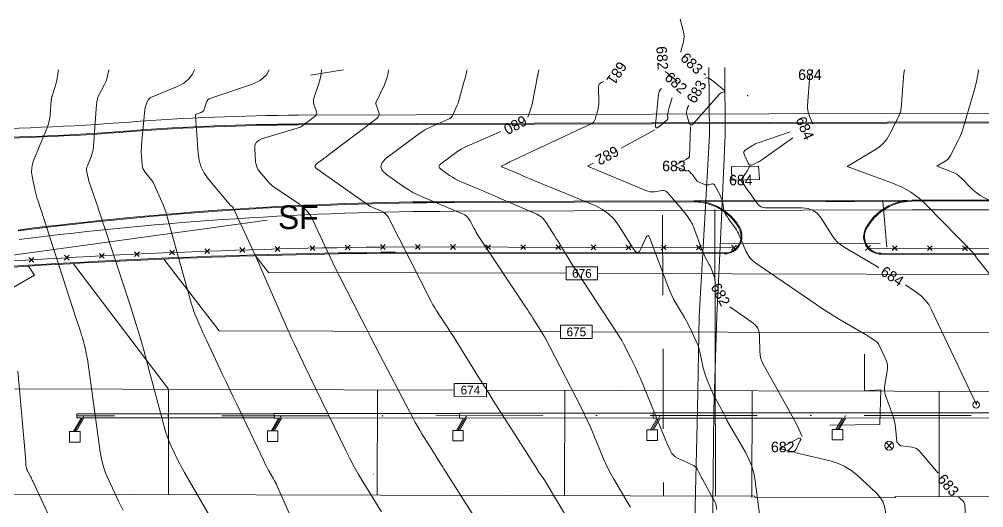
# Model space of a CAD drawing. Extents: x 9956 to 12723, y 9559 to 10903.
# Drawn here: x 10478 to 11028, y 10624 to 10902 of the extents above; entities that cross this region are included whole.
import ezdxf
from ezdxf.enums import TextEntityAlignment as Align

# ---------------------------------------------------------------- set-up
doc = ezdxf.new("R2010")
doc.units = 0
doc.header["$MEASUREMENT"] = 0
for name, pattern in [('DGN Style 2', [76.173222, 45.703933, -30.469289]), ('DGN Style 4', [121.953328, 60.938578, -30.469289, 0.076173, -30.469289]), ('DGN Style 6', [144.881468, 0.076173, -30.469289, 53.321255, -30.469289, 0.076173, -30.469289]), ('DGN Style 7', [152.346444, 68.5559, -30.469289, 22.851967, -30.469289])]:
    doc.linetypes.add(name, pattern=pattern)
for name, color, linetype, lineweight in [('A-DOOR-IDEN', 7, 'Continuous', 0), ('A-SITE-CARS', 7, 'Continuous', 0), ('A-SITE-FENC', 7, 'Continuous', 0), ('A-SITE-PLAY', 7, 'Continuous', 0), ('A-SITE-WALK', 7, 'Continuous', 0), ('A-SITE-WATR', 7, 'Continuous', 0), ('A-SPOT', 7, 'Continuous', 0), ('G-ANNO-BRDR', 7, 'Continuous', 0), ('G-ANNO-INFO', 7, 'Continuous', 0), ('G-ANNO-MLIN', 7, 'Continuous', 0), ('Level 10', 7, 'Continuous', 0), ('P-ESMT', 7, 'Continuous', 0), ('P-PVMT', 7, 'Continuous', 0), ('P-PVMT-JB', 7, 'Continuous', 0), ('PROJECT AREA', 7, 'Continuous', 0)]:
    doc.layers.add(name, color=color, linetype=linetype, lineweight=lineweight)
doc.styles.add('Style-Font 001', font='Font 001.shx')
doc.styles.add('Style-WORKING', font='WORKING.shx')

# ---------------------------------------------------------------- blocks, each defined once
blk = doc.blocks.new('XCIR')
at = {"color": 0, "linetype": 'ByBlock', "lineweight": -2}
for p, q in [((-0.0029, -0.0029), (0.0029, 0.0029)), ((-0.0029, 0.0029), (0.0029, -0.0029))]:
    blk.add_line(p, q, dxfattribs=at)
blk.add_circle((0, 0), 0.00417, dxfattribs=at)
blk.add_point((0, 0), dxfattribs=at)
blk = doc.blocks.new('SCIR')
at = {"color": 0, "linetype": 'ByBlock', "lineweight": -2}
blk.add_circle((0, 0), 0.00313, dxfattribs=at)
blk.add_point((0, 0), dxfattribs=at)
blk = doc.blocks.new('PLUS')
at = {"color": 0, "linetype": 'ByBlock', "lineweight": -2}
for p, q in [((-0.0042, 0), (0.0042, 0)), ((0, 0.0042), (0, -0.0042))]:
    blk.add_line(p, q, dxfattribs=at)
blk.add_point((0, 0), dxfattribs=at)

msp = doc.modelspace()

# ---------------------------------------------------------------- linework, layer by layer
at = {"layer": 'A-SITE-CARS', "color": 7, "linetype": 'Continuous', "lineweight": 0}
msp.add_line((10619.51, 10787.84), (10405.99, 10758.45), dxfattribs=at)
at = {"layer": 'A-SITE-FENC', "color": 7, "linetype": 'Continuous', "lineweight": 0}
for p, q in [((10623.52, 10677.46), (10511.04, 10677.38)), ((10511.04, 10675.13), (10511.04, 10677.38)), ((10728.93, 10677.65), (10623.52, 10677.58)), ((10623.52, 10675.08), (10623.52, 10677.58)), ((10839.35, 10677.85), (10728.93, 10677.78)), ((10728.94, 10675.03), (10728.93, 10677.78)), ((11263.94, 10678.26), (10839.35, 10677.98)), ((10839.35, 10674.98), (10839.35, 10677.98)), ((10513.67, 10675.13), (10509.18, 10667.36)), ((10515.11, 10675.13), (10510.62, 10667.36)), ((10513.67, 10675.13), (10511.04, 10675.13)), ((10623.52, 10675.21), (10515.11, 10675.13)), ((10621.73, 10667.68), (10625.95, 10675.08)), ((10623.46, 10667.69), (10627.67, 10675.08)), ((10625.95, 10675.08), (10623.52, 10675.08)), ((10728.94, 10675.15), (10627.67, 10675.08)), ((10727.28, 10667.99), (10731.29, 10675.03)), ((10731.29, 10675.03), (10728.94, 10675.03)), ((10729.01, 10668), (10733.02, 10675.03)), ((10839.35, 10675.1), (10733.02, 10675.03)), ((10837.83, 10668.31), (10841.63, 10674.98)), ((10841.63, 10674.98), (10839.35, 10674.98)), ((10839.57, 10668.32), (10843.36, 10674.98)), ((10947.05, 10675.05), (10843.36, 10674.98)), ((10943.38, 10668.62), (10947.05, 10675.05)), ((10945.12, 10668.63), (10948.77, 10675.05)), ((11052.46, 10675.12), (10948.77, 10675.05))]:
    msp.add_line(p, q, dxfattribs=at)
at = {"layer": 'A-SITE-FENC', "color": 7, "linetype": 'DGN Style 4', "lineweight": 0}
for p, q in [((10515.04, 10676.26), (10509.9, 10667.36)), ((11630.34, 10677.01), (10511.04, 10676.26)), ((10622.6, 10667.69), (10627.52, 10676.33)), ((10728.14, 10667.99), (10732.94, 10676.41)), ((10838.7, 10668.32), (10843.35, 10676.48)), ((10944.25, 10668.62), (10948.77, 10676.55))]:
    msp.add_line(p, q, dxfattribs=at)
at = {"layer": 'A-SITE-FENC', "color": 7, "linetype": 'Continuous', "lineweight": 0, "flags": 128}
for points in [[(10512.9, 10667.36), (10506.9, 10667.36), (10506.9, 10661.36), (10512.9, 10661.36)], [(10625.6, 10667.69), (10619.6, 10667.69), (10619.6, 10661.69), (10625.6, 10661.69)], [(10731.14, 10667.99), (10725.14, 10667.99), (10725.14, 10661.99), (10731.14, 10661.99)], [(10841.7, 10668.32), (10835.7, 10668.32), (10835.7, 10662.32), (10841.7, 10662.32)], [(10947.25, 10668.62), (10941.25, 10668.62), (10941.25, 10662.62), (10947.25, 10662.62)]]:
    msp.add_lwpolyline(points, close=True, dxfattribs=at)
at = {"layer": 'A-SITE-PLAY', "color": 7, "lineweight": 0, "flags": 128}
for points in [[(10871.05, 10874.83), (10871.35, 10836.33), (10868.53, 10785.72), (10865.55, 10733.08), (10864.58, 10680.15), (10863.14, 10625.04), (10862.94, 10570.38), (10866.04, 10517.28), (10869.95, 10464.92), (10878.49, 10420.65)], [(10880.15, 10874.76), (10880.35, 10836.32), (10878.01, 10784.71), (10875.56, 10733.06), (10873.87, 10679.54), (10873.29, 10624.91), (10874, 10569.86), (10877.43, 10518.55), (10884.11, 10465.11)], [(10937.67, 10798.38), (10970.11, 10798.64), (10972.41, 10772.44)], [(10939.84, 10671.03), (10968.33, 10671.41), (10969.03, 10691.23), (10959.6, 10690.66), (10959.68, 10711.46)]]:
    msp.add_lwpolyline(points, dxfattribs=at)
at = {"layer": 'A-SITE-WALK', "color": 7, "linetype": 'Continuous', "lineweight": 0}
msp.add_line((10874.36, 10793.84), (10874.84, 10630.68), dxfattribs=at)
at = {"layer": 'A-SITE-WATR', "color": 7, "linetype": 'Continuous', "lineweight": 0}
for p, q in [((10692.33, 10769.62), (10879.86, 10769.16)), ((10692.33, 10769.12), (10879.86, 10768.66)), ((10969.15, 10768.94), (11389.62, 10767.91)), ((10969.15, 10768.44), (11389.62, 10767.41))]:
    msp.add_line(p, q, dxfattribs=at)
at = {"layer": 'A-SITE-WATR', "color": 7, "lineweight": 0, "flags": 128}
msp.add_lwpolyline([(10899.25, 10818.6), (10884.01, 10818.42), (10884.08, 10810.55), (10899.96, 10810.96)], close=True, dxfattribs=at)
at = {"layer": 'A-SITE-WATR', "color": 7, "linetype": 'Continuous', "lineweight": 0, "extrusion": (0, 0, -1)}
for centre, radius, start, end in [((-10862.48, 10768.8), 29.5, 131.6078, 150.4762), ((-10862.48, 10768.8), 30, 132.6659, 150.4762), ((-10986.9, 10769.17), 30, 27.6228, 46.9991), ((-10986.9, 10769.17), 29.5, 27.6228, 48.0572), ((-10879.89, 10778.66), 10, 150.4762, 270.1405), ((-10879.89, 10778.66), 9.5, 150.4762, 270.1405)]:
    msp.add_arc(centre, radius, start, end, dxfattribs=at)
at = {"layer": 'A-SITE-WATR', "color": 7, "linetype": 'Continuous', "lineweight": 0}
for centre, radius, start, end in [((10969.18, 10778.44), 10, 152.3772, 269.8595), ((10969.18, 10778.44), 9.5, 152.3772, 269.8595), ((10731.96, 6743.21), 4026.61, 90.56401, 94.23028), ((10731.96, 6743.21), 4026.11, 90.56401, 94.23028)]:
    msp.add_arc(centre, radius, start, end, dxfattribs=at)
at = {"layer": 'A-SPOT', "color": 7, "linetype": 'Continuous', "lineweight": 0, "flags": 128}
msp.add_lwpolyline([(10897.16, 10630.62), (10328.85, 10632.02), (10328.88, 10642.02), (10253.88, 10642.2), (10253.7, 10567.2), (10263.7, 10567.18), (10262.88, 10232.19), (10896.18, 10230.64), (10896.18, 10231.41), (10975.18, 10231.22), (10975.14, 10215.11), (10998.47, 10215.06), (10998.51, 10230.39), (11582.82, 10228.96), (11583.64, 10563.94), (11593.64, 10563.92), (11593.82, 10638.91), (11518.83, 10639.1), (11518.8, 10629.1), (10977.16, 10630.43), (10977.16, 10629.66), (10897.16, 10629.85)], close=True, dxfattribs=at)
at = {"layer": 'G-ANNO-BRDR', "color": 43, "linetype": 'Continuous', "lineweight": 0}
for p, q in [((10487.05, 10756.53), (10483.48, 10761.64)), ((10414.87, 10715.08), (10487.05, 10756.53)), ((10563.37, 10691.44), (10563.22, 10631.45)), ((10682.13, 10631.15), (10682.28, 10691.15)), ((10788.79, 10630.89), (10788.94, 10690.89)), ((10895.45, 10629.86), (10895.6, 10690.63)), ((11002.12, 10630.37), (11002.26, 10690.37))]:
    msp.add_line(p, q, dxfattribs=at)
at = {"layer": 'G-ANNO-BRDR', "color": 43, "linetype": 'Continuous', "lineweight": 0, "flags": 128}
for points in [[(10854.63, 10902.33), (10856.54, 10895.25), (10856.83, 10893.81), (10856.93, 10892.36), (10856.83, 10890.91), (10856.53, 10889.47), (10855.24, 10884.75), (10855.1, 10883.78), (10855.14, 10883.52)], [(10500.59, 10873.57), (10500.17, 10870.24), (10499.95, 10868.82), (10499.68, 10867.42), (10499.34, 10866.04), (10498.93, 10864.66), (10497.06, 10858.79), (10496.98, 10858.53), (10496.91, 10858.28), (10496.85, 10858.03), (10496.8, 10857.77), (10496.64, 10856.93), (10496.61, 10856.74), (10496.58, 10856.56), (10496.56, 10856.38), (10496.55, 10856.2), (10495.95, 10847.92), (10495.76, 10846.16), (10495.42, 10844.44), (10494.95, 10842.75), (10494.34, 10841.09), (10486.57, 10822.32), (10485.8, 10820.01), (10485.4, 10817.66), (10485.36, 10815.28), (10485.68, 10812.86), (10487.43, 10804.47), (10487.76, 10802.99), (10488.14, 10801.53), (10488.56, 10800.08), (10489.02, 10798.64), (10490.6, 10793.96), (10490.94, 10792.95), (10491.27, 10791.95), (10491.6, 10790.94), (10491.93, 10789.94), (10510.75, 10731.69), (10511.1, 10730.6), (10511.45, 10729.51), (10511.81, 10728.43), (10512.17, 10727.34), (10513.34, 10723.79), (10513.58, 10723.03), (10513.81, 10722.26), (10514.04, 10721.49), (10514.24, 10720.72), (10515.95, 10714.23), (10516.29, 10712.83), (10516.6, 10711.43), (10516.86, 10710.02), (10517.08, 10708.6), (10524.44, 10655.85), (10525.16, 10651.75), (10526.18, 10647.75), (10527.49, 10643.83), (10529.1, 10639.99), (10534.84, 10627.61), (10536.09, 10624.97), (10537.39, 10622.35)], [(10529.32, 10873.57), (10529.01, 10871.81), (10528.64, 10870.09), (10528.14, 10868.4), (10527.52, 10866.76), (10526.78, 10865.17), (10523.47, 10858.72), (10523.25, 10858.26), (10523.07, 10857.79), (10522.93, 10857.3), (10522.81, 10856.81), (10522.5, 10855.17), (10522.44, 10854.82), (10522.39, 10854.46), (10522.35, 10854.11), (10522.32, 10853.75), (10520.62, 10830), (10520.45, 10828.45), (10520.15, 10826.93), (10519.73, 10825.43), (10519.2, 10823.97), (10517.08, 10818.87), (10516.81, 10818.03), (10516.66, 10817.18), (10516.65, 10816.31), (10516.76, 10815.44), (10517.36, 10812.55), (10517.5, 10811.94), (10517.66, 10811.33), (10517.83, 10810.72), (10518.02, 10810.12), (10523.17, 10794.88), (10523.52, 10793.84), (10523.87, 10792.8), (10524.21, 10791.77), (10524.54, 10790.73), (10525.64, 10787.33), (10525.88, 10786.61), (10526.11, 10785.88), (10526.35, 10785.15), (10526.59, 10784.43), (10541.43, 10739.43), (10544.17, 10730.9), (10546.77, 10722.33), (10549.25, 10713.73), (10551.59, 10705.08), (10560.76, 10670.16), (10561.55, 10667.43), (10562.46, 10664.74), (10563.5, 10662.1), (10564.65, 10659.51), (10568.65, 10651.11), (10569.52, 10649.32), (10570.43, 10647.54), (10571.37, 10645.79), (10572.35, 10644.06), (10589.27, 10614.7)], [(10620.68, 10873.57), (10619.09, 10870.76), (10615.47, 10867.49), (10610.64, 10865.18), (10587.36, 10857.38), (10586.41, 10856.94), (10585.65, 10856.33), (10585.07, 10855.54), (10584.68, 10854.57), (10583.69, 10851.06), (10583.42, 10850.41), (10583.03, 10849.89), (10582.52, 10849.49), (10581.87, 10849.21), (10579.57, 10848.51), (10579.14, 10848.32), (10578.84, 10848.03), (10578.68, 10847.65), (10578.65, 10847.18), (10580.19, 10825.76), (10580.78, 10821.79), (10581.94, 10818.05), (10583.68, 10814.55), (10586.01, 10811.28), (10597.8, 10797.06), (10598.02, 10796.82), (10598.25, 10796.6), (10598.49, 10796.39), (10598.75, 10796.2), (10599.63, 10795.61), (10599.81, 10795.47), (10599.96, 10795.32), (10600.09, 10795.14), (10600.2, 10794.94), (10609.06, 10775.71), (10610.95, 10771.59), (10612.81, 10767.45), (10614.66, 10763.31), (10616.49, 10759.15), (10631.29, 10725.33), (10632.16, 10723.37), (10633.04, 10721.41), (10633.94, 10719.45), (10634.85, 10717.51), (10637.85, 10711.16), (10638.49, 10709.8), (10639.14, 10708.44), (10639.79, 10707.09), (10640.45, 10705.73), (10664.46, 10656.11), (10666.71, 10651.63), (10669.07, 10647.2), (10671.54, 10642.84), (10674.12, 10638.54), (10682.76, 10624.61), (10684.6, 10621.62)], [(10650.49, 10873.57), (10650.45, 10873.17), (10650.2, 10871.27), (10649.85, 10869.4), (10649.4, 10867.54), (10648.84, 10865.71), (10646.22, 10857.86), (10645.94, 10856.72), (10645.85, 10855.59), (10645.96, 10854.46), (10646.25, 10853.34), (10647.52, 10849.65), (10647.68, 10848.9), (10647.6, 10848.21), (10647.28, 10847.6), (10646.74, 10847.06), (10638.66, 10840.95), (10638.64, 10840.94), (10638.61, 10840.92), (10638.59, 10840.91), (10638.57, 10840.9), (10638.49, 10840.86), (10638.47, 10840.85), (10638.45, 10840.84), (10638.43, 10840.84), (10638.42, 10840.83), (10616.35, 10834.15), (10614.51, 10833.31), (10613.24, 10832.07), (10612.54, 10830.44), (10612.41, 10828.42), (10612.93, 10821.17), (10613.16, 10819.66), (10613.6, 10818.24), (10614.26, 10816.91), (10615.15, 10815.67), (10619.65, 10810.24), (10620.65, 10809.11), (10621.72, 10808.07), (10622.87, 10807.1), (10624.09, 10806.22), (10637.25, 10797.36), (10639.9, 10795.31), (10642.2, 10792.97), (10644.14, 10790.32), (10645.74, 10787.38), (10653.58, 10770.36), (10655.28, 10766.72), (10657.01, 10763.1), (10658.78, 10759.5), (10660.59, 10755.91), (10672.93, 10731.76), (10675.59, 10726.58), (10678.25, 10721.42), (10680.93, 10716.26), (10683.62, 10711.11), (10702.68, 10674.77), (10703.86, 10672.57), (10705.08, 10670.39), (10706.34, 10668.23), (10707.64, 10666.09), (10711.94, 10659.14), (10712.86, 10657.65), (10713.79, 10656.17), (10714.72, 10654.69), (10715.66, 10653.21), (10718.81, 10648.26), (10719.48, 10647.19), (10720.15, 10646.13), (10720.83, 10645.07), (10721.5, 10644.01), (10740.99, 10613.2)], [(10805.81, 10592.02), (10777.9, 10639.02), (10777.56, 10639.56), (10777.21, 10640.1), (10776.85, 10640.62), (10776.47, 10641.14), (10775.09, 10642.97), (10774.88, 10643.25), (10774.68, 10643.53), (10774.48, 10643.82), (10774.3, 10644.11), (10773.69, 10645.07), (10773.56, 10645.28), (10773.43, 10645.48), (10773.3, 10645.69), (10773.17, 10645.89), (10751.26, 10680.36), (10748.26, 10685.09), (10745.27, 10689.84), (10742.3, 10694.59), (10739.35, 10699.35), (10728.66, 10716.61), (10727.11, 10719.09), (10725.55, 10721.56), (10723.96, 10724.01), (10722.35, 10726.45), (10717.06, 10734.41), (10715.95, 10736.13), (10714.89, 10737.88), (10713.89, 10739.66), (10712.93, 10741.47), (10688.53, 10789.27), (10687.78, 10790.47), (10686.86, 10791.5), (10685.77, 10792.34), (10684.51, 10792.99), (10680.11, 10794.83), (10679.18, 10795.25), (10678.28, 10795.72), (10677.4, 10796.23), (10676.55, 10796.8), (10647.7, 10817.11), (10646.96, 10817.81), (10646.7, 10818.52), (10646.94, 10819.23), (10647.67, 10819.95), (10650.84, 10822.32), (10651.52, 10822.83), (10652.2, 10823.33), (10652.88, 10823.84), (10653.55, 10824.35), (10681.99, 10845.86), (10682.73, 10846.59), (10683.16, 10847.42), (10683.27, 10848.35), (10683.06, 10849.37), (10681.39, 10854.19), (10681.37, 10854.28), (10681.35, 10854.36), (10681.35, 10854.45), (10681.36, 10854.53), (10681.41, 10854.82), (10681.42, 10854.88), (10681.44, 10854.94), (10681.46, 10855), (10681.48, 10855.05), (10686.22, 10865.01), (10687.14, 10867.17), (10687.86, 10869.38), (10688.38, 10871.65), (10688.66, 10873.57)], [(10733.37, 10873.57), (10733.28, 10873.21), (10732.73, 10870.99), (10732.16, 10868.78), (10731.57, 10866.57), (10730.97, 10864.36), (10728.81, 10856.62), (10728.43, 10855.37), (10728.01, 10854.13), (10727.53, 10852.91), (10727.01, 10851.71), (10725.23, 10847.81), (10724.79, 10847.03), (10724.24, 10846.37), (10723.57, 10845.83), (10722.78, 10845.41), (10713.29, 10841.26), (10711.29, 10840.32), (10709.35, 10839.26), (10707.48, 10838.1), (10705.66, 10836.83), (10687.27, 10823.13), (10684.92, 10820.8), (10684.15, 10818.49), (10684.98, 10816.2), (10687.39, 10813.93), (10697.86, 10806.55), (10700.14, 10805.04), (10702.5, 10803.65), (10704.92, 10802.4), (10707.42, 10801.27), (10730.74, 10791.52), (10732.09, 10790.82), (10733.25, 10789.93), (10734.23, 10788.83), (10735.03, 10787.54), (10737.35, 10783.01), (10737.86, 10782.05), (10738.39, 10781.1), (10738.96, 10780.17), (10739.55, 10779.25), (10766.67, 10738.45), (10767.73, 10736.84), (10768.78, 10735.23), (10769.81, 10733.61), (10770.83, 10731.99), (10775.45, 10724.61), (10775.51, 10724.5), (10775.58, 10724.39), (10775.65, 10724.28), (10775.72, 10724.17), (10775.94, 10723.81), (10775.99, 10723.73), (10776.04, 10723.66), (10776.08, 10723.58), (10776.13, 10723.5), (10776.95, 10722.26), (10777.12, 10721.99), (10777.29, 10721.72), (10777.45, 10721.44), (10777.6, 10721.16), (10798.08, 10681.54), (10800.09, 10677.54), (10802.01, 10673.5), (10803.84, 10669.42), (10805.58, 10665.3), (10811.11, 10651.77), (10812.35, 10648.89), (10813.69, 10646.07), (10815.13, 10643.3), (10816.68, 10640.58), (10825.65, 10625.48), (10826.46, 10624.28)], [(10846.23, 10872.53), (10847.38, 10871.57), (10848, 10871.05), (10848.62, 10870.54), (10849.24, 10870.03), (10849.87, 10869.53), (10852.98, 10867.02)], [(10868.17, 10871.43), (10869.18, 10870.58)], [(10928.57, 10870.78), (10927.24, 10853.02), (10927.22, 10851.77), (10927.33, 10850.53), (10927.59, 10849.32), (10927.98, 10848.13), (10930.16, 10842.62)], [(10930.13, 10873.57), (10930.1, 10873.44), (10929.98, 10873.02), (10929.43, 10871.07)], [(11000.86, 10818.62), (11005.53, 10821.39), (11006.47, 10822.05), (11007.29, 10822.81), (11008, 10823.68), (11008.58, 10824.66), (11012.98, 10833.33), (11013.88, 10835.2), (11014.7, 10837.11), (11015.42, 10839.05), (11016.06, 10841.03), (11021.61, 10859.67), (11022.72, 10863.68), (11023.65, 10867.72), (11024.42, 10871.81), (11024.67, 10873.57)], [(10811.21, 10866.91), (10810.26, 10866.52), (10809.31, 10865.98), (10808.64, 10865.26), (10808.25, 10864.36), (10808.14, 10863.27), (10808.33, 10855.48), (10808.31, 10854.07), (10808.19, 10852.67), (10807.95, 10851.29), (10807.61, 10849.92), (10806.3, 10845.47), (10805.95, 10844.58), (10805.44, 10843.83), (10804.77, 10843.21), (10803.95, 10842.72), (10757.71, 10821.02), (10757.11, 10820.73), (10756.51, 10820.44), (10755.92, 10820.13), (10755.33, 10819.82), (10753.41, 10818.78), (10753.11, 10818.57), (10753.01, 10818.36), (10753.13, 10818.16), (10753.45, 10817.98), (10763.11, 10813.97), (10765.17, 10813.11), (10767.24, 10812.25), (10769.31, 10811.39), (10771.38, 10810.53), (10806.62, 10795.92), (10810.5, 10793.96), (10813.95, 10791.5), (10816.97, 10788.52), (10819.56, 10785.03), (10828.36, 10771.13), (10829.46, 10769.8), (10830.49, 10769.41), (10831.46, 10769.94), (10832.37, 10771.41), (10835.21, 10777.73), (10835.8, 10778.74), (10836.38, 10779.06), (10836.93, 10778.7), (10837.46, 10777.65), (10847.77, 10749.93), (10848.79, 10747.37), (10849.92, 10744.87), (10851.16, 10742.42), (10852.51, 10740.02), (10857.11, 10732.28), (10858.07, 10730.61), (10858.99, 10728.91), (10859.87, 10727.2), (10860.72, 10725.46), (10863.88, 10718.73), (10864.51, 10717.27), (10865.06, 10715.78), (10865.53, 10714.27), (10865.91, 10712.72), (10867.85, 10703.75), (10868.31, 10701.84), (10868.86, 10699.96), (10869.51, 10698.11), (10870.25, 10696.29), (10872.96, 10690.09), (10873.55, 10688.77), (10874.18, 10687.47), (10874.84, 10686.18), (10875.53, 10684.9), (10878.1, 10680.27), (10878.48, 10679.58), (10878.84, 10678.88), (10879.2, 10678.18), (10879.54, 10677.46), (10880.62, 10675.13), (10880.86, 10674.63), (10881.11, 10674.14), (10881.37, 10673.65), (10881.64, 10673.17), (10891.85, 10655.54), (10893.83, 10651.69), (10895.41, 10647.71), (10896.59, 10643.59), (10897.37, 10639.33), (10904.11, 10588.25)], [(10868.81, 10868.56), (10869.51, 10868.93), (10870.98, 10868.79), (10872.61, 10867.82), (10879.82, 10862.02), (10880.11, 10861.71), (10880.18, 10861.44), (10880.03, 10861.19), (10879.67, 10860.98), (10878.1, 10860.34), (10877.78, 10860.19), (10877.48, 10860), (10877.2, 10859.78), (10876.95, 10859.53)], [(10847.31, 10844.95), (10842.51, 10841.11), (10841.57, 10840.52), (10840.93, 10840.49), (10840.61, 10841.04), (10840.6, 10842.15), (10842.41, 10859.56), (10842.75, 10861.08), (10843.44, 10862.34), (10844.12, 10863.01)], [(10876.95, 10859.53), (10862.19, 10842.84), (10861.46, 10842.2), (10860.82, 10842.07), (10860.29, 10842.44), (10859.87, 10843.32), (10858.43, 10847.69), (10858.31, 10848.14), (10858.25, 10848.6), (10858.26, 10849.07), (10858.32, 10849.54), (10858.64, 10851.07), (10858.71, 10851.39), (10858.82, 10851.71), (10858.94, 10852.02), (10859.09, 10852.31), (10859.6, 10853.24)], [(10850.11, 10857.56), (10848.79, 10853.24), (10848.6, 10852.57), (10848.42, 10851.91), (10848.26, 10851.24), (10848.12, 10850.56), (10847.52, 10847.61), (10847.5, 10847.51), (10847.5, 10847.41), (10847.51, 10847.3), (10847.54, 10847.2), (10847.65, 10846.88), (10847.67, 10846.8), (10847.68, 10846.73), (10847.69, 10846.66), (10847.69, 10846.59), (10847.65, 10845.62), (10847.62, 10845.42), (10847.56, 10845.25), (10847.45, 10845.09), (10847.31, 10844.95)], [(10840.31, 10839.35), (10821.09, 10828.94)], [(10851.14, 10818.72), (10858.06, 10822.47), (10858.29, 10822.6), (10858.52, 10822.75), (10858.74, 10822.9), (10858.96, 10823.06), (10859.65, 10823.62), (10859.78, 10823.74), (10859.87, 10823.89), (10859.93, 10824.05), (10859.96, 10824.23), (10860.61, 10841.05)], [(10898.87, 10820.9), (10896.05, 10819.44), (10895.24, 10819.15), (10894.54, 10819.2), (10893.96, 10819.58), (10893.49, 10820.3), (10891.27, 10824.96), (10890.97, 10825.91), (10891.03, 10826.76), (10891.44, 10827.5), (10892.2, 10828.14), (10895.79, 10830.39), (10896.57, 10830.85), (10897.37, 10831.26), (10898.2, 10831.62), (10899.04, 10831.94), (10917.26, 10838.19)], [(10918.83, 10834.67), (10901.2, 10822.31), (10900.64, 10821.93), (10900.06, 10821.56), (10899.47, 10821.22), (10898.87, 10820.9)], [(10805.26, 10820.37), (10801.87, 10818.53)], [(10801.87, 10818.53), (10835.07, 10804.72), (10836.3, 10804.3), (10837.55, 10804.05), (10838.82, 10803.98), (10840.12, 10804.08), (10844.39, 10804.69), (10845.27, 10804.71), (10846.07, 10804.53), (10846.79, 10804.15), (10847.43, 10803.55), (10855.67, 10794.08), (10856.44, 10793.16), (10857.18, 10792.22), (10857.9, 10791.26), (10858.59, 10790.28), (10860.79, 10787.04), (10861.23, 10786.33), (10861.63, 10785.6), (10861.99, 10784.85), (10862.3, 10784.07), (10866.62, 10772.11), (10867.14, 10770.75), (10867.71, 10769.42), (10868.33, 10768.11), (10869, 10766.82), (10871.28, 10762.65), (10871.75, 10761.75), (10872.17, 10760.83), (10872.56, 10759.89), (10872.9, 10758.93), (10874.56, 10753.93)], [(10851.14, 10818.72), (10857.53, 10816.07), (10857.76, 10815.99), (10858, 10815.94), (10858.25, 10815.93), (10858.5, 10815.94), (10859.32, 10816.06), (10859.49, 10816.07), (10859.64, 10816.03), (10859.78, 10815.96), (10859.9, 10815.84), (10861.22, 10814.32), (10861.5, 10814), (10861.77, 10813.66), (10862.02, 10813.31), (10862.27, 10812.96), (10863.76, 10810.76), (10864.11, 10810.32), (10864.51, 10809.95), (10864.96, 10809.65), (10865.47, 10809.41), (10868.58, 10808.21), (10869.17, 10808.02), (10869.77, 10807.93), (10870.38, 10807.93), (10871, 10808.03), (10873.03, 10808.48), (10873.43, 10808.51), (10873.78, 10808.43), (10874.07, 10808.22), (10874.31, 10807.89), (10877.63, 10801.66), (10878.11, 10800.66), (10878.51, 10799.62), (10878.81, 10798.55), (10879.02, 10797.46), (10879.63, 10793.35), (10879.73, 10792.82), (10879.9, 10792.31), (10880.12, 10791.83), (10880.4, 10791.37), (10881.4, 10789.91), (10881.62, 10789.59), (10881.84, 10789.28), (10882.06, 10788.97), (10882.28, 10788.67), (10885.53, 10784.25), (10886.2, 10783.28), (10886.81, 10782.29), (10887.36, 10781.26), (10887.85, 10780.19), (10892.11, 10770.26), (10893.15, 10768.23), (10894.44, 10766.41), (10895.97, 10764.8), (10897.76, 10763.38), (10932.48, 10739.59), (10935.77, 10737.38), (10939.1, 10735.23), (10942.46, 10733.13), (10945.86, 10731.09), (10960.16, 10722.71), (10960.99, 10722.21), (10961.81, 10721.71), (10962.63, 10721.19), (10963.43, 10720.66), (10966.06, 10718.91), (10966.59, 10718.5), (10967.05, 10718.04), (10967.44, 10717.51), (10967.77, 10716.93), (10971.61, 10708.8), (10972.29, 10707.04), (10972.67, 10705.24), (10972.76, 10703.4), (10972.56, 10701.52), (10971.19, 10694.14), (10971, 10692.57), (10971.02, 10691.01), (10971.25, 10689.48), (10971.7, 10687.96), (10975.84, 10676.52), (10976.39, 10674.84), (10976.83, 10673.14), (10977.16, 10671.41), (10977.37, 10669.66), (10978.09, 10661.75), (10978.11, 10661.59), (10978.17, 10661.44), (10978.25, 10661.3), (10978.36, 10661.17), (10978.77, 10660.78), (10978.85, 10660.7), (10978.93, 10660.61), (10979.02, 10660.53), (10979.1, 10660.44), (10979.78, 10659.65), (10979.93, 10659.5), (10980.11, 10659.39), (10980.3, 10659.31), (10980.51, 10659.26), (10986.77, 10658.43), (10988.05, 10658.15), (10989.21, 10657.65), (10990.26, 10656.94), (10991.19, 10656.02), (11001.57, 10643.72)], [(10889.23, 10810.68), (10889.23, 10810.68), (10889.23, 10810.68), (10889.23, 10810.68), (10889.23, 10810.69), (10889.23, 10810.69), (10891.5, 10813.85), (10891.86, 10814.37), (10892.21, 10814.89), (10892.54, 10815.43), (10892.86, 10815.98), (10894.32, 10818.54)], [(11000.86, 10818.62), (11008.92, 10815.64), (11010.6, 10814.91), (11012.16, 10814.02), (11013.61, 10812.96), (11014.96, 10811.72), (11021.14, 10805.41), (11022.51, 10804.12), (11023.97, 10802.95), (11025.53, 10801.91), (11027.17, 10800.99), (11076.94, 10775.79)], [(10889.23, 10810.68), (10892.54, 10805.85), (10893.25, 10804.81), (10893.97, 10803.79), (10894.7, 10802.77), (10895.44, 10801.75), (10898.96, 10796.96), (10899.78, 10796.06), (10900.73, 10795.42), (10901.81, 10795.04), (10903.02, 10794.91), (10924.17, 10794.93), (10927.51, 10794.55), (10930.43, 10793.43), (10932.95, 10791.56), (10935.04, 10788.93), (10941.21, 10779.12), (10942.64, 10777.13), (10944.27, 10775.34), (10946.1, 10773.77), (10948.14, 10772.41), (10963.27, 10763.53), (10966.5, 10761.6), (10967.88, 10760.75)], [(10789.78, 10757.55), (10620.17, 10757.96), (10612.82, 10767.55)], [(10563.37, 10691.44), (10509.09, 10763.14)], [(11343.7, 10756.19), (10807.69, 10757.5)], [(10982.96, 10750.93), (10989.28, 10746.71), (10991.95, 10744.67), (10994.27, 10742.33), (10996.25, 10739.69), (10997.88, 10736.75), (11023.06, 10683.5), (11023.18, 10683.3), (11023.29, 10683.24), (11023.4, 10683.32), (11023.51, 10683.53), (11023.97, 10684.83)], [(10882.89, 10738.47), (10895.59, 10729.77), (10897.48, 10728.15), (10898.83, 10726.25), (10899.66, 10724.06), (10899.95, 10721.59), (10900.04, 10713.06), (10900.16, 10711.26), (10900.51, 10709.52), (10901.07, 10707.84), (10901.85, 10706.21), (10918.56, 10676.2), (10919.28, 10674.89), (10919.97, 10673.56), (10920.63, 10672.23), (10921.28, 10670.88), (10924.22, 10664.56)], [(10477.51, 10701.84), (10481.86, 10652.73), (10481.9, 10652.16), (10481.94, 10651.59), (10481.96, 10651.03), (10481.98, 10650.46), (10482.03, 10648.54), (10482.05, 10648.18), (10482.09, 10647.82), (10482.17, 10647.47), (10482.26, 10647.12), (10482.62, 10645.98), (10482.7, 10645.74), (10482.8, 10645.5), (10482.9, 10645.26), (10483.01, 10645.03), (10484.68, 10641.8), (10485.03, 10641.11), (10485.37, 10640.41), (10485.71, 10639.71), (10486.04, 10639), (10506.16, 10595.57)], [(10726.05, 10691.04), (10410.83, 10691.82), (10396.14, 10681.85)], [(11363.57, 10689.48), (10744.43, 10691)], [(10913.08, 10658.58), (10921.55, 10663.13), (10922.63, 10663.58), (10923.22, 10663.52), (10923.32, 10662.93), (10922.91, 10661.83), (10920.78, 10657.36), (10920.25, 10656.55), (10919.58, 10656.05), (10918.77, 10655.86), (10917.81, 10655.97), (10913.26, 10657.13), (10912.51, 10657.4), (10912.24, 10657.74), (10912.42, 10658.13), (10913.08, 10658.58)], [(10919.87, 10655.44), (10940.05, 10650.66), (10944.24, 10649.39), (10948.17, 10647.63), (10951.83, 10645.36), (10955.24, 10642.61), (10966.36, 10632.39), (10968.47, 10630.07), (10970.04, 10627.49), (10971.06, 10624.65), (10971.53, 10621.54), (10972.28, 10609.22), (10972.35, 10606.59), (10972.23, 10603.97), (10971.92, 10601.37), (10971.42, 10598.78), (10966.06, 10575.58), (10965.16, 10570.6), (10964.77, 10565.61), (10964.88, 10560.6), (10965.49, 10555.58), (10967.73, 10542.58)], [(11013.25, 10630.02), (11013.42, 10629.85), (11013.98, 10629.32), (11015.86, 10627.6), (11016.21, 10627.21), (11016.47, 10626.78), (11016.65, 10626.3), (11016.72, 10625.78), (11021.06, 10554.9)]]:
    msp.add_lwpolyline(points, dxfattribs=at)
for points in [[(10789.77, 10753.8), (10807.68, 10753.75), (10807.7, 10761.25), (10789.79, 10761.3)], [(10726.04, 10687.29), (10744.42, 10687.25), (10744.44, 10694.75), (10726.06, 10694.79)]]:
    msp.add_lwpolyline(points, close=True, dxfattribs=at)
at = {"layer": 'G-ANNO-INFO', "color": 7, "linetype": 'DGN Style 2', "lineweight": 0}
msp.add_line((10844.71, 10790.75), (10845.18, 10630.75), dxfattribs=at)
at = {"layer": 'G-ANNO-MLIN', "color": 7, "linetype": 'Continuous', "lineweight": 0}
for p, q in [((10563.96, 10768.09), (10566.71, 10770.79)), ((10566.68, 10768.07), (10563.98, 10770.81)), ((10583.96, 10768.79), (10586.71, 10771.49)), ((10586.68, 10768.77), (10583.98, 10771.51)), ((10603.96, 10769.44), (10606.71, 10772.14)), ((10606.68, 10769.42), (10603.98, 10772.17)), ((10623.96, 10770.04), (10626.71, 10772.74)), ((10626.68, 10770.02), (10623.98, 10772.77)), ((10643.96, 10770.54), (10646.71, 10773.24)), ((10646.68, 10770.52), (10643.98, 10773.27)), ((10663.96, 10770.92), (10666.71, 10773.62)), ((10666.68, 10770.89), (10663.98, 10773.64)), ((10683.96, 10771.19), (10686.71, 10773.89)), ((10686.68, 10771.17), (10683.98, 10773.92)), ((10692.33, 10772.62), (10885.32, 10772.15)), ((10703.96, 10771.24), (10706.71, 10773.94)), ((10706.68, 10771.21), (10703.98, 10773.96)), ((10723.96, 10771.19), (10726.71, 10773.89)), ((10726.68, 10771.17), (10723.98, 10773.91)), ((10743.96, 10771.14), (10746.71, 10773.84)), ((10746.68, 10771.12), (10743.98, 10773.86)), ((10763.96, 10771.09), (10766.7, 10773.79)), ((10766.68, 10771.07), (10763.98, 10773.81)), ((10783.96, 10771.04), (10786.7, 10773.74)), ((10786.68, 10771.02), (10783.98, 10773.77)), ((10803.96, 10770.99), (10806.7, 10773.69)), ((10806.68, 10770.97), (10803.98, 10773.72)), ((10823.95, 10770.94), (10826.7, 10773.64)), ((10826.68, 10770.92), (10823.98, 10773.67)), ((10843.95, 10770.89), (10846.7, 10773.59)), ((10846.68, 10770.87), (10843.98, 10773.62)), ((10863.95, 10770.85), (10866.7, 10773.55)), ((10866.68, 10770.82), (10863.98, 10773.57)), ((10877.8, 10774.72), (10968.58, 10774.5)), ((10883.95, 10770.8), (10886.7, 10773.5)), ((10886.67, 10770.77), (10883.97, 10773.52)), ((10960.26, 10770.61), (10963.01, 10773.31)), ((10962.98, 10770.59), (10960.28, 10773.33)), ((10961.63, 10771.96), (11396.86, 10770.89)), ((10975.51, 10770.57), (10978.26, 10773.27)), ((10978.23, 10770.55), (10975.53, 10773.3)), ((10995.51, 10770.52), (10998.25, 10773.22)), ((10998.23, 10770.5), (10995.53, 10773.25)), ((11015.51, 10770.47), (11018.25, 10773.17)), ((11018.23, 10770.45), (11015.53, 10773.2)), ((10483.95, 10763.91), (10486.7, 10766.61)), ((10486.68, 10763.89), (10483.97, 10766.63)), ((10503.95, 10765.1), (10506.7, 10767.8)), ((10506.68, 10765.07), (10503.98, 10767.82)), ((10523.96, 10766.17), (10526.7, 10768.87)), ((10526.68, 10766.15), (10523.98, 10768.9)), ((10543.96, 10767.15), (10546.7, 10769.85)), ((10546.68, 10767.13), (10543.98, 10769.88))]:
    msp.add_line(p, q, dxfattribs=at)
msp.add_arc((10731.96, 6743.21), 4029.61, 90.56401, 94.32208, dxfattribs=at)
at = {"layer": 'Level 10', "color": 7, "linetype": 'DGN Style 7', "lineweight": 0}
msp.add_line((10644.08, 10870.52), (10662.93, 10873.57), dxfattribs=at)
at = {"layer": 'P-ESMT', "color": 7, "linetype": 'Continuous', "lineweight": 0}
msp.add_line((10679.91, 10643), (10680.04, 10643), dxfattribs=at)
at = {"layer": 'P-PVMT', "color": 7, "linetype": 'Continuous', "lineweight": 0}
for p, q in [((10637.36, 10847.65), (12178.25, 10852.15)), ((10637.37, 10842.65), (12657.67, 10848.55)), ((10637.38, 10842.15), (12657.67, 10848.05)), ((10862.4, 10798.8), (10725.71, 10798.4)), ((10862.4, 10798.3), (10725.71, 10797.9)), ((10862.4, 10798.8), (10986.81, 10799.17)), ((10862.4, 10798.3), (10986.81, 10798.67)), ((10986.81, 10799.17), (11370.87, 10800.29)), ((10986.81, 10798.67), (11370.87, 10799.79)), ((10862.41, 10793.3), (10725.72, 10792.9)), ((10862.41, 10793.3), (10986.82, 10793.67)), ((10986.82, 10793.67), (11370.88, 10794.79))]:
    msp.add_line(p, q, dxfattribs=at)
for centre, radius, start, end in [((10645.47, 9448.17), 1399.5, 90.33276, 94.27187), ((10432.49, 12228.02), 1388.5, 270.33276, 274.49073), ((10645.47, 9448.17), 1394.5, 90.33276, 94.27187), ((10645.47, 9448.17), 1394, 90.33276, 94.27187), ((10432.49, 12228.02), 1393.5, 270.33276, 274.49073), ((10432.49, 12228.02), 1394, 270.33276, 274.49073), ((10731.55, 8798.41), 2000, 90.1675, 97.29421), ((10731.55, 8798.41), 1999.5, 90.1675, 97.29421), ((10731.55, 8798.41), 1994.5, 90.1675, 97.29421)]:
    msp.add_arc(centre, radius, start, end, dxfattribs=at)
at = {"layer": 'P-PVMT', "color": 7, "linetype": 'Continuous', "lineweight": 0, "extrusion": (0, 0, -1)}
for centre, radius, start, end in [((-10862.48, 10768.8), 30, 89.8325, 132.6659), ((-10862.48, 10768.8), 29.5, 89.8325, 132.6659), ((-10986.9, 10769.17), 30, 46.9991, 89.8336), ((-10986.9, 10769.17), 29.5, 46.9991, 89.8336)]:
    msp.add_arc(centre, radius, start, end, dxfattribs=at)
at = {"layer": 'P-PVMT-JB', "color": 7, "linetype": 'DGN Style 6', "lineweight": 0}
msp.add_line((10529.08, 10845.2), (10553.03, 10846.95), dxfattribs=at)
at = {"layer": 'PROJECT AREA', "color": 43, "linetype": 'Continuous', "lineweight": 0, "flags": 128}
for points in [[(10578.02, 10873.57), (10576.88, 10871.1), (10574.73, 10868.25), (10572.01, 10865.95), (10568.71, 10864.2), (10553.53, 10857.93), (10552.81, 10857.55), (10552.21, 10857.05), (10551.73, 10856.44), (10551.38, 10855.71), (10550.4, 10853.14), (10550.21, 10852.59), (10550.06, 10852.02), (10549.95, 10851.45), (10549.87, 10850.87), (10547.95, 10830.71), (10547.83, 10829.15), (10547.78, 10827.58), (10547.79, 10826.01), (10547.87, 10824.44), (10548.24, 10819.31), (10548.4, 10818.24), (10548.71, 10817.23), (10549.18, 10816.29), (10549.81, 10815.41), (10552.94, 10811.64), (10553.58, 10810.81), (10554.16, 10809.95), (10554.68, 10809.05), (10555.14, 10808.11), (10559.5, 10798.37), (10560.4, 10796.27), (10561.21, 10794.14), (10561.95, 10791.98), (10562.6, 10789.79), (10576.45, 10740.06), (10577.08, 10737.95), (10577.78, 10735.86), (10578.55, 10733.8), (10579.4, 10731.77), (10582.29, 10725.16), (10582.92, 10723.75), (10583.55, 10722.34), (10584.19, 10720.94), (10584.85, 10719.54), (10594.14, 10699.89), (10596.13, 10695.67), (10598.13, 10691.46), (10600.13, 10687.25), (10602.12, 10683.04), (10617.5, 10650.7), (10618.21, 10649.24), (10618.95, 10647.8), (10619.72, 10646.37), (10620.51, 10644.95), (10623.16, 10640.36), (10623.72, 10639.36), (10624.24, 10638.36), (10624.74, 10637.34), (10625.21, 10636.31), (10632.73, 10619.24)], [(10768.01, 10846.61), (10769.51, 10850.93), (10769.9, 10852.14), (10770.25, 10853.35), (10770.55, 10854.58), (10770.8, 10855.82), (10773.04, 10867.73), (10773.09, 10868.02), (10773.15, 10868.31), (10773.22, 10868.6), (10773.28, 10868.89), (10773.51, 10869.82), (10773.56, 10870.02), (10773.6, 10870.22), (10773.64, 10870.42), (10773.68, 10870.63), (10774.19, 10873.57)], [(10949.81, 10818.49), (10965.9, 10828.06), (10968.39, 10829.78), (10970.57, 10831.79), (10972.43, 10834.1), (10973.99, 10836.7), (10978.54, 10845.68), (10979.42, 10847.63), (10980.08, 10849.64), (10980.54, 10851.7), (10980.79, 10853.82), (10981.52, 10864.5), (10981.7, 10866.79), (10981.9, 10869.07), (10982.14, 10871.35), (10982.4, 10873.57)], [(10875.45, 10622.96), (10875.1, 10625.63), (10875.01, 10626.11), (10874.88, 10626.57), (10874.7, 10627.02), (10874.48, 10627.45), (10873.68, 10628.84), (10873.51, 10629.13), (10873.34, 10629.43), (10873.17, 10629.73), (10873, 10630.03), (10867.32, 10640.24), (10866.89, 10641.04), (10866.46, 10641.83), (10866.04, 10642.63), (10865.63, 10643.44), (10864.29, 10646.07), (10863.97, 10646.6), (10863.58, 10647.05), (10863.11, 10647.43), (10862.58, 10647.74), (10852.99, 10652.33), (10851.84, 10653), (10850.85, 10653.84), (10850.02, 10654.83), (10849.36, 10655.99), (10847.45, 10660.03), (10847.05, 10660.9), (10846.66, 10661.77), (10846.28, 10662.65), (10845.91, 10663.53), (10832.01, 10697.52), (10830.84, 10700.31), (10829.6, 10703.07), (10828.3, 10705.81), (10826.94, 10708.51), (10822.39, 10717.31), (10821.39, 10719.18), (10820.35, 10721.02), (10819.25, 10722.84), (10818.11, 10724.62), (10797.21, 10756.49), (10795.75, 10758.72), (10794.31, 10760.96), (10792.89, 10763.22), (10791.48, 10765.48), (10786.9, 10772.89), (10785.92, 10774.47), (10784.93, 10776.06), (10783.95, 10777.64), (10782.96, 10779.23), (10778.36, 10786.6), (10777.28, 10788.07), (10776.02, 10789.34), (10774.59, 10790.39), (10772.97, 10791.24), (10751.49, 10800.6), (10748.62, 10801.85), (10745.74, 10803.09), (10742.86, 10804.31), (10739.97, 10805.52), (10729.95, 10809.71), (10728.24, 10810.48), (10726.58, 10811.34), (10724.97, 10812.29), (10723.41, 10813.33), (10718.38, 10816.87), (10717.57, 10817.63), (10717.3, 10818.4), (10717.55, 10819.17), (10718.34, 10819.95), (10726.35, 10825.91), (10728.09, 10827.14), (10729.9, 10828.26), (10731.76, 10829.27), (10733.69, 10830.18), (10752.57, 10838.43)], [(10949.81, 10818.49), (10975.67, 10808.93), (10981.04, 10806.61), (10986.05, 10803.74), (10990.71, 10800.34), (10995.02, 10796.39), (11021.4, 10769.44), (11021.48, 10769.34), (11021.55, 10769.24), (11021.59, 10769.12), (11021.62, 10768.99), (11021.68, 10768.56), (11021.7, 10768.48), (11021.73, 10768.4), (11021.79, 10768.33), (11021.85, 10768.28), (11022.47, 10767.87), (11022.6, 10767.77), (11022.7, 10767.66), (11022.8, 10767.54), (11022.88, 10767.41), (11023.22, 10766.72), (11023.3, 10766.57), (11023.38, 10766.43), (11023.47, 10766.3), (11023.57, 10766.16), (11069.34, 10709.08)], [(10592.11, 10724.7), (10560.71, 10765.67)], [(10786.49, 10724.22), (10592.11, 10724.7)], [(11344.64, 10722.86), (10804.63, 10724.18)]]:
    msp.add_lwpolyline(points, dxfattribs=at)
msp.add_lwpolyline([(10786.48, 10720.47), (10804.62, 10720.43), (10804.64, 10727.93), (10786.49, 10727.97)], close=True, dxfattribs=at)

# ---------------------------------------------------------------- block references
at = {"layer": 'A-DOOR-IDEN', "color": 43, "lineweight": 0, "xscale": 600, "yscale": 600}
for name, p in [('SCIR', (11023.31, 10682.65)), ('XCIR', (10973.71, 10659.34))]:
    msp.add_blockref(name, p, dxfattribs=at)
at = {"layer": 'PROJECT AREA', "color": 43, "linetype": 'Continuous', "lineweight": 0, "xscale": 60, "yscale": 60}
for p in [(10893.15, 10858.85), (10893.15, 10858.83)]:
    msp.add_blockref('PLUS', p, dxfattribs=at)

# ---------------------------------------------------------------- texts
at = {"layer": 'A-SITE-CARS', "color": 7, "linetype": 'Continuous', "lineweight": 0, "style": 'Style-Font 001'}
msp.add_text('SF', height=13.5, rotation=359.8776, dxfattribs=at).set_placement((10637.23, 10789.51), align=Align.MIDDLE_CENTER)
at = {"layer": 'G-ANNO-BRDR', "color": 43, "linetype": 'Continuous', "lineweight": 0}
for s, height, rotation, style, p in [('682', 6, 273.7978, 'Style-Font 001', (10844.49, 10880.28)), ('683', 6, 317.1363, 'Style-Font 001', (10861.27, 10877.21)), ('681', 6, 236.243, 'Style-Font 001', (10818.57, 10871.63)), ('682', 6, 317.7213, 'Style-Font 001', (10852.29, 10866.19)), ('683', 6, 59.0045, 'Style-Font 001', (10863.95, 10861.11)), ('684', 6, 293.9136, 'Style-Font 001', (10925.75, 10840.31)), ('682', 6, 208.4402, 'Style-Font 001', (10813.18, 10824.66)), ('676', 5, 359.8595, 'Style-WORKING', (10798.74, 10757.52)), ('684', 6, 326.9019, 'Style-Font 001', (10975.46, 10755.91)), ('682', 6, 298.3044, 'Style-Font 001', (10877.67, 10745.49)), ('674', 5, 359.8595, 'Style-WORKING', (10735.24, 10691.02)), ('683', 6, 310.461, 'Style-Font 001', (11007.38, 10636.84))]:
    msp.add_text(s, height=height, rotation=rotation, dxfattribs=dict(at, style=style)).set_placement(p, align=Align.MIDDLE_CENTER)
at = {"layer": 'G-ANNO-BRDR', "color": 43, "linetype": 'Continuous', "lineweight": 0, "style": 'Style-Font 001'}
for s, p in [('684', (10928.57, 10870.78)), ('683', (10851.14, 10818.72)), ('684', (10889.23, 10810.68)), ('682', (10913.08, 10658.58))]:
    msp.add_text(s, height=6, dxfattribs=at).set_placement(p, align=Align.MIDDLE_CENTER)
at = {"layer": 'PROJECT AREA', "color": 43, "linetype": 'Continuous', "lineweight": 0}
for s, height, rotation, style, p in [('680', 6, 207.9359, 'Style-Font 001', (10760.82, 10842.03)), ('675', 5, 359.8595, 'Style-WORKING', (10795.56, 10724.2))]:
    msp.add_text(s, height=height, rotation=rotation, dxfattribs=dict(at, style=style)).set_placement(p, align=Align.MIDDLE_CENTER)

doc.saveas('drawing.dxf')
